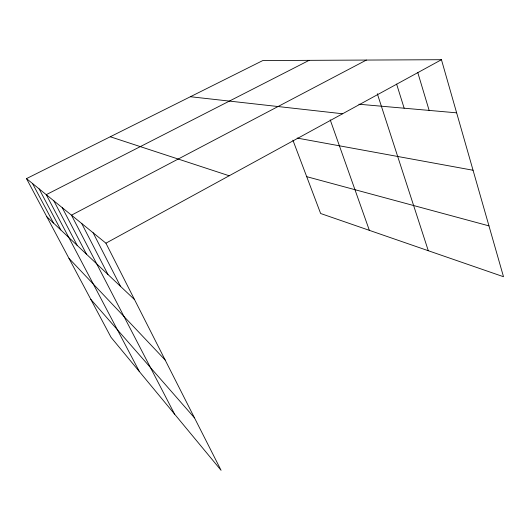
<?xml version="1.0" encoding="UTF-8"?>
<svg xmlns="http://www.w3.org/2000/svg" width="530" height="530" viewBox="0 0 530 530"><rect width="100%" height="100%" fill="white"/><g stroke="black" fill="none" stroke-linecap="round" stroke-linejoin="round"><path stroke-width="0.79" d="M441.45 59.705L262.787 60.559L26.5 178.617L105.92 243.177L441.45 59.705L503.5 276.72L320.637 213.504L292.891 140.152M366.389 60.062L71.471 215.173L174.615 414.162M309.129 60.34L46.262 194.676L139.403 371.603M358.889 104.224L456.635 112.83M190.396 96.725L342.592 113.764M297.164 138.072L473.058 170.256M306.704 176.662L488.965 225.879M110.273 136.76L229.192 175.768M46.766 216.671L134.534 299.609M68.986 258.382L165.155 360.002M90.816 299.364L194.503 417.892M26.5 178.617L111.042 337.338L221.07 470.296L105.92 243.177M32.529 183.519L53.504 223.031M39.094 188.852L60.817 229.947M53.874 200.87L77.254 245.476M62.242 207.667L86.516 254.228M81.706 223.488L107.987 274.52M93.114 232.763L120.522 286.366M330.203 119.826L369.357 230.345M377.307 93.691L428.293 250.723M396.612 84.084L404.158 108.206M417.759 72.478L429.141 110.406"/></g></svg>
